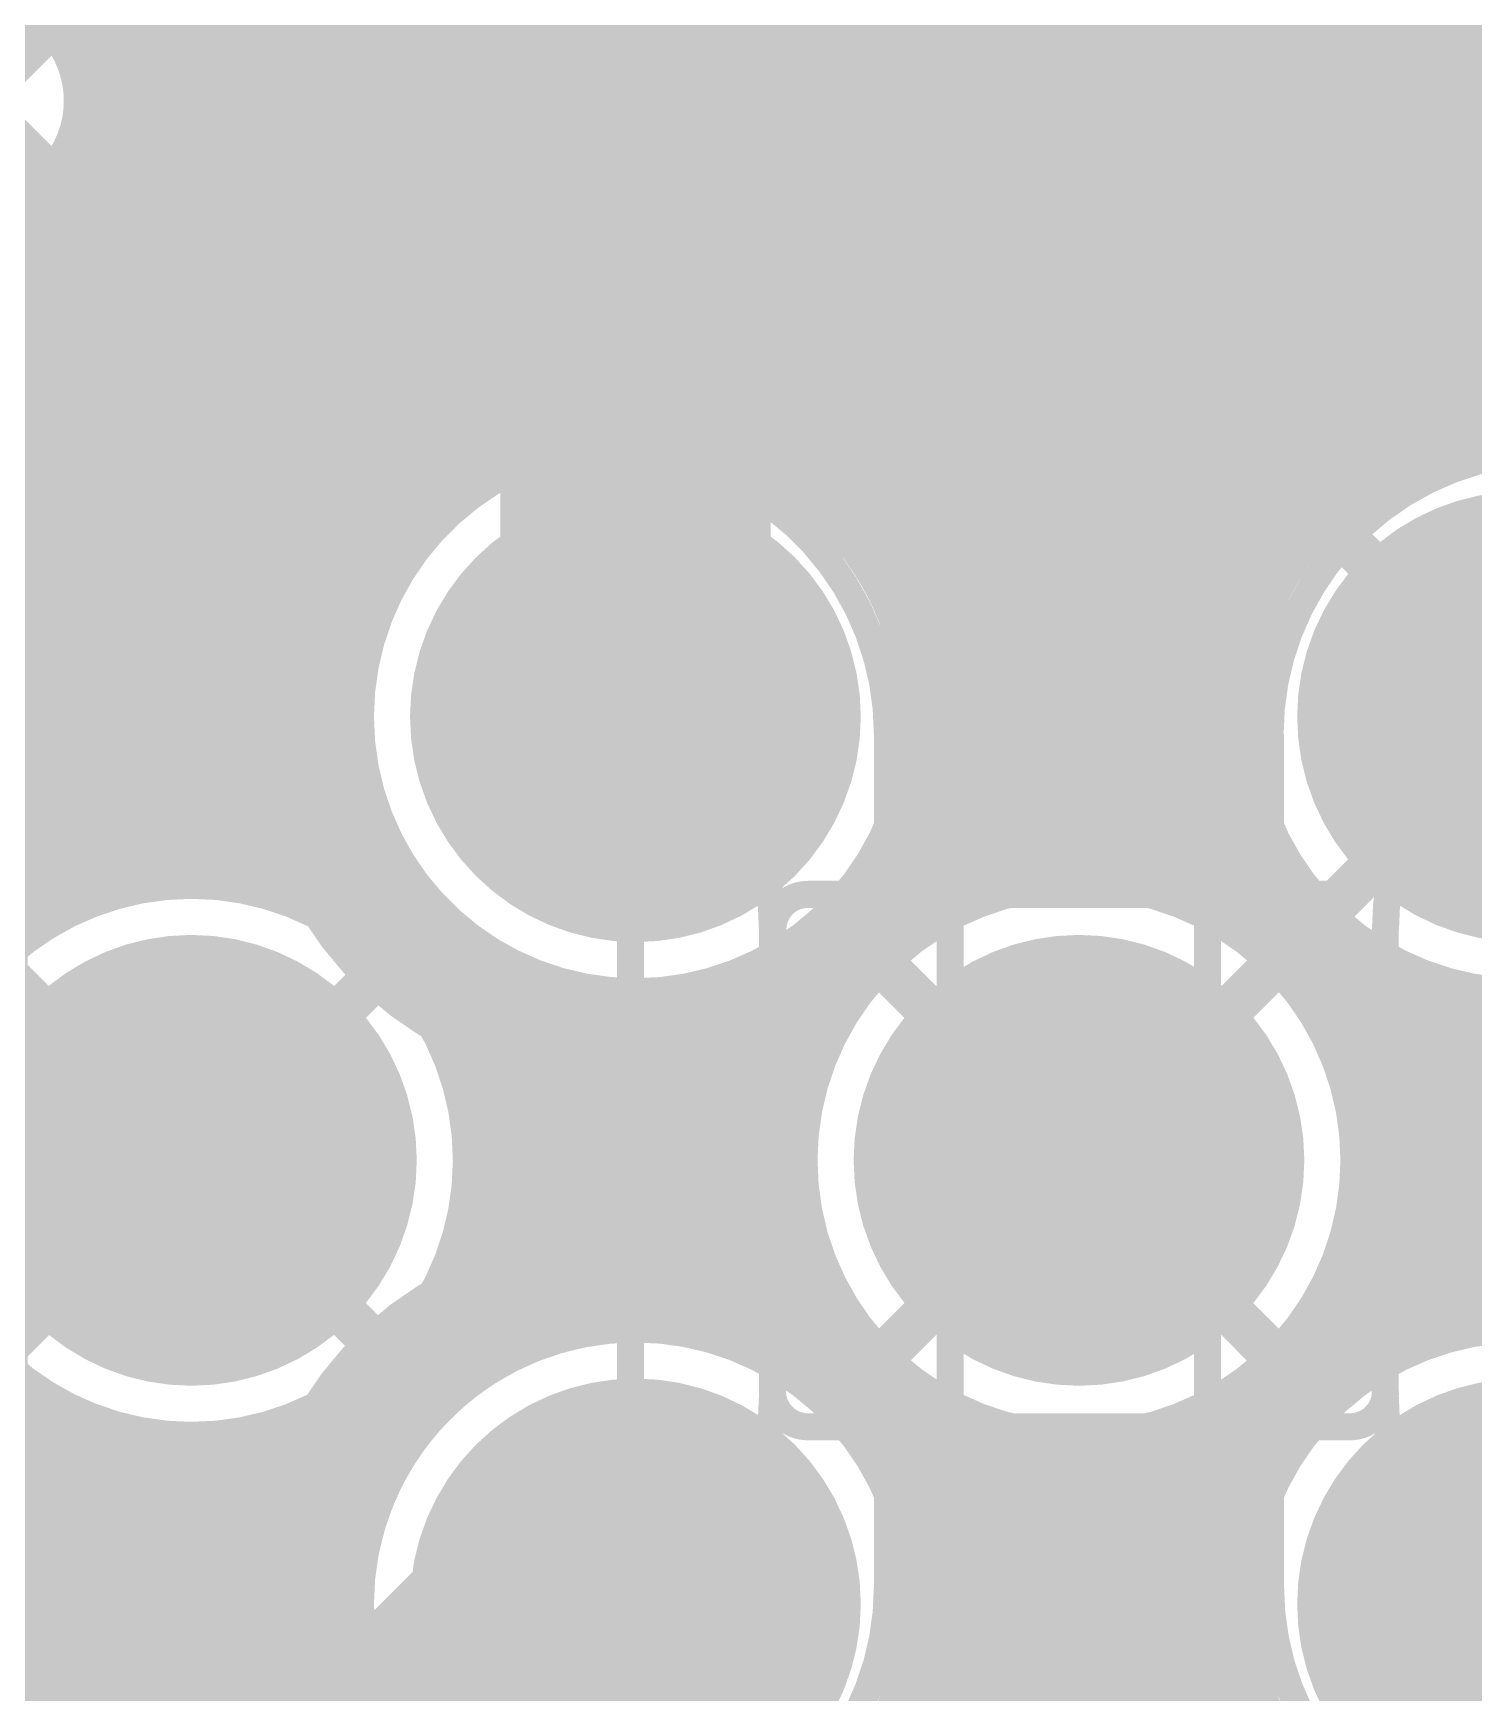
# Model space of a CAD drawing. Extents: x -3 to 92, y -53 to 125.
# Drawn here: x 71.58 to 79.69, y 14.78 to 24.13 of the extents above; entities that cross this region are included whole.
import ezdxf

# ---------------------------------------------------------------- set-up
doc = ezdxf.new("R2010")
doc.units = 0
doc.header["$MEASUREMENT"] = 0
doc.layers.get('0').update_dxf_attribs({"linetype": 'CONTINUOUS'})
for name, color, linetype in [('23-325-0_AST', 7, 'CONTINUOUS'), ('23-325-0_BOT', 7, 'CONTINUOUS'), ('23-325-0_DRD', 2, 'CONTINUOUS'), ('23-325-0_IN1', 4, 'CONTINUOUS'), ('23-325-0_IN2', 3, 'CONTINUOUS'), ('23-325-0_SMB', 5, 'CONTINUOUS'), ('23-325-0_SMT', 10, 'CONTINUOUS'), ('23-325-0_SST', 9, 'CONTINUOUS'), ('23-325-0_TOP', 12, 'CONTINUOUS'), ('THRUHOLE_TAP', 8, 'CONTINUOUS')]:
    doc.layers.add(name, color=color, linetype=linetype)

# ---------------------------------------------------------------- blocks, each defined once
blk = doc.blocks.new('ROUND_21')
at = {"const_width": 1.27}
blk.add_lwpolyline([(-0.635, 0, 1), (0.635, 0, 1)], format="xyb", close=True, dxfattribs=at)
blk = doc.blocks.new('ROUND_90')
at = {"const_width": 0.59944}
blk.add_lwpolyline([(-0.29972, 0, 1), (0.29972, 0, 1)], format="xyb", close=True, dxfattribs=at)

msp = doc.modelspace()

# ---------------------------------------------------------------- linework, layer by layer
at = {"layer": '23-325-0_AST', "const_width": 0.1524}
for points in [[(71.47052, 18.17878), (73.07072, 18.17878), (73.07072, 17.37868), (71.47052, 17.37868), (71.47052, 12.2809), (83.46948, 12.2809), (83.46948, 17.37868), (81.86928, 17.37868), (81.86928, 18.17878), (83.46948, 18.17878), (83.46948, 23.2791), (71.47052, 23.2791), (71.47052, 18.17878)], [(75.34402, 20.41906), (75.64882, 19.60372)], [(79.59598, 20.41906), (79.29118, 19.60372)], [(78.22946, 20.27682), (78.23139, 20.19297)], [(74.89952, 19.32432), (74.59472, 20.13966)], [(76.3905, 20.1803), (76.3905, 19.62658), (78.5495, 19.62658)], [(76.708, 20.1803), (76.708, 19.94408)], [(78.232, 20.1803), (78.232, 19.94408), (78.5495, 19.62658), (78.5495, 20.1803)], [(78.232, 19.94408), (76.708, 19.94408), (76.3905, 19.62658)], [(75.94346, 16.27886), (78.1939, 16.27886), (78.1939, 19.2786), (78.99654, 19.2786)], [(75.94346, 19.2786), (76.74356, 19.2786), (78.1939, 19.2786)], [(76.74356, 19.2786), (76.74356, 19.08048), (76.74356, 16.47952), (76.74356, 16.27886)], [(74.9427, 18.59026), (74.9427, 19.08048)], [(75.7428, 16.47952), (75.7428, 19.08048)], [(79.19466, 19.08048), (79.19466, 16.47952)], [(74.8284, 17.29486), (74.8284, 18.26514), (75.1078, 18.54454)], [(75.1459, 16.93672), (75.1586, 18.59026), (74.9427, 18.59026)], [(72.16902, 18.07972), (72.16902, 18.17878)], [(72.06996, 18.07972), (72.87006, 18.07972), (72.87006, 17.48028), (72.06996, 17.48028), (72.06996, 18.07972)], [(72.16902, 17.37868), (72.16902, 17.48028)], [(74.8284, 17.29486), (74.79288, 17.29387)], [(74.8284, 17.29486), (75.1459, 16.93672), (74.9427, 16.96974), (74.9427, 16.47952)], [(74.99858, 16.96466), (74.94281, 16.9709)], [(74.89952, 16.23568), (74.59472, 15.42034)], [(78.99654, 16.27886), (78.1939, 16.27886)], [(75.34402, 15.14094), (75.64882, 15.95374)], [(78.5495, 15.3797), (78.5495, 15.93342), (76.3905, 15.93342), (76.3905, 15.3797)], [(76.708, 15.61592), (76.3905, 15.93342)], [(78.5495, 15.93342), (78.232, 15.61592)], [(79.29118, 15.95374), (79.59598, 15.14094)], [(78.232, 15.3797), (78.232, 15.61592), (76.708, 15.61592), (76.708, 15.3797)]]:
    msp.add_lwpolyline(points, dxfattribs=at)
for points in [[(74.79284, 22.09546, 0.4142136), (72.87768, 20.1803)], [(76.708, 20.1803, 0.4142136), (74.79284, 22.09546)], [(80.05318, 22.10054, 0.4142136), (78.22946, 20.27682)], [(74.79284, 21.77796, 0.4142136), (73.19518, 20.1803)], [(76.3905, 20.1803, 0.4142136), (74.79284, 21.77796)], [(80.14462, 21.77796, 0.4142136), (78.54696, 20.1803)], [(74.97064, 20.68068, 0.0891878), (74.83084, 20.65554)], [(79.96936, 20.68068, 0.3128427), (79.59598, 20.41906)], [(74.83094, 20.65528, 0.3134471), (74.56932, 20.27936)], [(75.34402, 20.41906, 0.3128383), (74.97064, 20.67814)], [(74.56932, 20.27936, 0.0891874), (74.59445, 20.13956)], [(72.88022, 20.1803, 0.4142136), (74.79284, 18.26768)], [(73.19772, 20.1803, 0.4142136), (74.79284, 18.58518)], [(75.7428, 19.08048, 0.0893841), (75.64853, 19.60361)], [(79.29118, 19.60372, 0.0893842), (79.19689, 19.08048)], [(74.9427, 19.08048, 0.0892908), (74.89885, 19.32407)], [(75.94346, 19.2786, 0.4142136), (75.74534, 19.08048)], [(74.79284, 18.58264, 0.0234969), (74.94275, 18.58969)], [(74.79284, 17.29486, 0.4142136), (72.87768, 15.3797)], [(74.79284, 16.97736, 0.4142136), (73.19518, 15.3797)], [(74.9427, 16.96974, 0.0234972), (74.79284, 16.97679)], [(74.89952, 16.23568, 0.0892911), (74.94341, 16.47952)], [(75.64882, 15.95374, 0.0897841), (75.744, 16.47952)], [(75.7428, 16.47952, 0.4142136), (75.94346, 16.27886)], [(78.99654, 16.27886, 0.4142136), (79.1972, 16.47952)], [(79.19466, 16.47952, 0.0897841), (79.28992, 15.95327)], [(72.88022, 15.3797, 0.4142136), (74.79284, 13.46708)], [(73.19772, 15.3797, 0.4142136), (74.79284, 13.78458)], [(74.59472, 15.42034, 0.0891867), (74.5696, 15.28064)], [(74.79284, 13.78204, 0.4142136), (76.3905, 15.3797)], [(74.79284, 13.46454, 0.4142136), (76.708, 15.3797)], [(78.232, 15.3797, 0.4142136), (80.14462, 13.46708)], [(78.5495, 15.3797, 0.4142136), (80.14462, 13.78458)], [(74.56932, 15.28064, 0.4142136), (74.97064, 14.87932)], [(74.97064, 14.87932, 0.3128427), (75.34402, 15.14094)], [(79.59598, 15.14094, 0.3128383), (79.96936, 14.88186)]]:
    msp.add_lwpolyline(points, format="xyb", dxfattribs=at)
at = {"layer": '23-325-0_BOT'}
for points, const_width in [([(72.5932, 124.46), (72.5932, 19.37512)], 0.254), ([(72.8218, 124.46), (72.8218, 19.33956)], 0.254), ([(73.0504, 124.46), (73.0504, 19.27098)], 0.254), ([(73.279, 124.46), (73.279, 19.15922)], 0.254), ([(73.5076, 124.46), (73.5076, 20.9296)], 0.254), ([(73.7362, 124.46), (73.7362, 21.2979)], 0.254), ([(73.9648, 124.46), (73.9648, 21.52396)], 0.254), ([(74.1934, 124.46), (74.1934, 21.6789)], 0.254), ([(74.422, 124.46), (74.422, 21.78304)], 0.254), ([(74.6506, 124.46), (74.6506, 21.84908)], 0.254), ([(72.3646, 40.16756), (72.3646, 19.37512)], 0.254), ([(74.8792, 40.04564), (74.8792, 21.87702)], 0.254), ([(75.1078, 39.93388), (75.1078, 21.87448)], 0.254), ([(75.3364, 39.9288), (75.3364, 21.83638)], 0.254), ([(75.565, 39.9288), (75.565, 21.76526)], 0.254), ([(75.7936, 39.9288), (75.7936, 21.65096)], 0.254), ([(76.0222, 39.9288), (76.0222, 21.48586)], 0.254), ([(76.2508, 39.9288), (76.2508, 21.23948)], 0.254), ([(76.4794, 39.9288), (76.4794, 20.81022)], 0.254), ([(76.708, 39.9288), (76.708, 19.18716)], 0.254), ([(76.9366, 39.9288), (76.9366, 19.28876)], 0.254), ([(77.1652, 39.9288), (77.1652, 19.34972)], 0.254), ([(77.3938, 39.9288), (77.3938, 19.37766)], 0.254), ([(77.6224, 39.9288), (77.6224, 19.37258)], 0.254), ([(72.136, 39.86276), (72.136, 19.34464)], 0.254), ([(71.6788, 39.74338), (71.6788, 24.2062)], 0.254), ([(71.9074, 39.75608), (71.9074, 19.2786)], 0.254), ([(77.851, 32.385), (77.851, 19.33448)], 0.254), ([(78.0796, 32.2072), (78.0796, 19.25828)], 0.254), ([(78.3082, 32.1818), (78.3082, 19.14144)], 0.254), ([(78.5368, 32.1818), (78.5368, 20.99056)], 0.254), ([(78.7654, 32.1818), (78.7654, 21.33346)], 0.254), ([(78.994, 32.1818), (78.994, 21.54682)], 0.254), ([(79.2226, 32.1818), (79.2226, 21.69414)], 0.254), ([(79.4512, 30.45714), (79.4512, 21.7932)], 0.254), ([(79.6798, 30.19806), (79.6798, 21.85416)], 0.254), ([(86.233, 24.2316), (71.65086, 24.2316)], 0.254), ([(86.233, 24.003), (71.82358, 24.003)], 0.254), ([(86.233, 23.7744), (71.87692, 23.7744)], 0.254), ([(86.233, 23.5458), (71.8439, 23.5458)], 0.254), ([(71.6788, 23.28926), (71.6788, 19.17192)], 0.254), ([(86.233, 23.3172), (71.7042, 23.3172)], 0.254), ([(86.233, 23.0886), (60.3377, 23.0886)], 0.254), ([(86.233, 22.86), (66.71056, 22.86)], 0.254), ([(86.233, 22.6314), (66.95694, 22.6314)], 0.254), ([(86.233, 22.4028), (67.0433, 22.4028)], 0.254), ([(86.233, 22.1742), (67.03822, 22.1742)], 0.254), ([(86.233, 21.9456), (66.9417, 21.9456)], 0.254), ([(74.26452, 21.717), (66.65722, 21.717)], 0.254), ([(79.26578, 21.717), (75.67422, 21.717)], 0.254), ([(73.91908, 21.4884), (60.3377, 21.4884)], 0.254), ([(78.92034, 21.4884), (76.01966, 21.4884)], 0.254), ([(78.83906, 21.4122), (79.96936, 20.27936)], 0.254), ([(73.70318, 21.2598), (64.5922, 21.2598)], 0.254), ([(78.70444, 21.2598), (76.23556, 21.2598)], 0.254), ([(73.55586, 21.0312), (64.7319, 21.0312)], 0.254), ([(78.55712, 21.0312), (76.38288, 21.0312)], 0.254), ([(73.4568, 20.8026), (64.76492, 20.8026)], 0.254), ([(78.45806, 20.8026), (76.48194, 20.8026)], 0.254), ([(73.39584, 20.574), (64.71158, 20.574)], 0.254), ([(78.3971, 20.574), (76.5429, 20.574)], 0.254), ([(73.37044, 20.3454), (64.53886, 20.3454)], 0.254), ([(78.3717, 20.3454), (76.5683, 20.3454)], 0.254), ([(78.83906, 19.14906), (79.96936, 20.27936)], 0.254), ([(73.37806, 20.1168), (57.6199, 20.1168)], 0.254), ([(78.37678, 20.1168), (76.56068, 20.1168)], 0.254), ([(73.4187, 19.8882), (57.4802, 19.8882)], 0.254), ([(78.41742, 19.8882), (76.52004, 19.8882)], 0.254), ([(76.4794, 19.7485), (76.4794, 19.0373)], 0.254), ([(73.4949, 19.6596), (56.02986, 19.6596)], 0.254), ([(73.5076, 19.62912), (73.5076, 18.99666)], 0.254), ([(78.49362, 19.6596), (76.44384, 19.6596)], 0.254), ([(78.5368, 19.56816), (78.5368, 18.97126)], 0.254), ([(73.61428, 19.431), (56.20258, 19.431)], 0.254), ([(78.613, 19.431), (76.32446, 19.431)], 0.254), ([(76.2508, 19.32178), (76.2508, 18.81632)], 0.254), ([(73.7362, 19.26082), (73.7362, 18.7579)], 0.254), ([(78.7654, 19.2278), (78.7654, 18.7198)], 0.254), ([(71.73722, 19.2024), (56.25592, 19.2024)], 0.254), ([(73.787, 19.2024), (73.2028, 19.2024)], 0.254), ([(76.73594, 19.2024), (76.15174, 19.2024)], 0.254), ([(78.78826, 19.2024), (78.20152, 19.2024)], 0.254), ([(76.0222, 19.0754), (76.0222, 18.46072)], 0.254), ([(74.04608, 18.9738), (73.53554, 18.9738)], 0.254), ([(73.9648, 19.03476), (73.9648, 18.34896)], 0.254), ([(76.4032, 18.9738), (75.89266, 18.9738)], 0.254), ([(79.0448, 18.9738), (78.53426, 18.9738)], 0.254), ([(78.994, 19.0119), (78.994, 18.26768)], 0.254), ([(71.33844, 18.9103), (72.46874, 17.78)], 0.254), ([(73.60158, 18.9103), (72.46874, 17.78)], 0.254), ([(74.1934, 18.87982), (74.1934, 16.67764)], 0.254), ([(75.7936, 18.90776), (75.7936, 16.65224)], 0.254), ([(76.33716, 18.9103), (77.47, 17.78)], 0.254), ([(78.6003, 18.9103), (77.47, 17.78)], 0.254), ([(79.2226, 18.86458), (79.2226, 16.69542)], 0.254), ([(74.422, 18.77568), (74.422, 16.78178)], 0.254), ([(75.565, 18.79346), (75.565, 16.764)], 0.254), ([(79.4512, 18.76552), (79.4512, 16.79194)], 0.254), ([(74.51852, 18.7452), (73.74636, 18.7452)], 0.254), ([(74.6506, 18.71218), (74.6506, 16.84782)], 0.254), ([(74.8792, 18.6817), (74.8792, 16.87576)], 0.254), ([(75.1078, 18.68678), (75.1078, 16.87322)], 0.254), ([(75.3364, 18.72234), (75.3364, 16.83766)], 0.254), ([(76.19238, 18.7452), (75.42022, 18.7452)], 0.254), ([(79.51724, 18.7452), (78.74508, 18.7452)], 0.254), ([(79.6798, 18.7071), (79.6798, 16.8529)], 0.254), ([(76.05014, 18.5166), (73.8886, 18.5166)], 0.254), ([(86.233, 18.5166), (78.88986, 18.5166)], 0.254), ([(75.95108, 18.288), (73.98766, 18.288)], 0.254), ([(86.233, 18.288), (78.98638, 18.288)], 0.254), ([(75.8952, 18.0594), (74.04354, 18.0594)], 0.254), ([(86.233, 18.0594), (79.0448, 18.0594)], 0.254), ([(75.8698, 17.8308), (74.06894, 17.8308)], 0.254), ([(86.233, 17.8308), (79.0702, 17.8308)], 0.254), ([(71.33844, 16.64716), (72.46874, 17.78)], 0.254), ([(73.60158, 16.64716), (72.46874, 17.78)], 0.254), ([(76.33716, 16.64716), (77.47, 17.78)], 0.254), ([(78.6003, 16.64716), (77.47, 17.78)], 0.254), ([(75.87996, 17.6022), (74.05878, 17.6022)], 0.254), ([(86.233, 17.6022), (79.06004, 17.6022)], 0.254), ([(75.9206, 17.3736), (74.01814, 17.3736)], 0.254), ([(86.233, 17.3736), (79.01686, 17.3736)], 0.254), ([(78.994, 17.29232), (78.994, 16.5481)], 0.254), ([(73.9648, 17.2085), (73.9648, 16.52524)], 0.254), ([(76.00188, 17.145), (73.93686, 17.145)], 0.254), ([(76.0222, 17.09928), (76.0222, 16.4846)], 0.254), ([(86.233, 17.145), (78.93812, 17.145)], 0.254), ([(76.12126, 16.9164), (73.81748, 16.9164)], 0.254), ([(86.233, 16.9164), (78.8162, 16.9164)], 0.254), ([(73.7362, 16.8021), (73.7362, 16.29918)], 0.254), ([(78.7654, 16.8402), (78.7654, 16.3322)], 0.254), ([(76.2508, 16.74368), (76.2508, 16.23822)], 0.254), ([(74.20864, 16.6878), (73.63968, 16.6878)], 0.254), ([(76.29906, 16.6878), (75.7301, 16.6878)], 0.254), ([(79.2099, 16.6878), (78.6384, 16.6878)], 0.254), ([(73.5076, 16.5608), (73.5076, 15.92834)], 0.254), ([(76.4794, 16.5227), (76.4794, 15.80896)], 0.254), ([(78.5368, 16.5862), (78.5368, 15.99184)], 0.254), ([(71.5645, 16.4592), (68.31838, 16.4592)], 0.254), ([(73.8886, 16.4592), (73.37298, 16.4592)], 0.254), ([(76.56576, 16.4592), (76.05014, 16.4592)], 0.254), ([(78.88732, 16.4592), (78.37424, 16.4592)], 0.254), ([(71.6788, 16.38808), (71.6788, 2.73812)], 0.254), ([(73.279, 16.39824), (73.279, 4.33832)], 0.254), ([(76.708, 16.37284), (76.708, 7.76732)], 0.254), ([(78.3082, 16.41602), (78.3082, 9.36752)], 0.254), ([(71.9074, 16.2814), (71.9074, 2.96672)], 0.254), ([(73.0504, 16.28902), (73.0504, 4.10972)], 0.254), ([(76.9366, 16.27124), (76.9366, 7.99592)], 0.254), ([(78.0796, 16.29918), (78.0796, 9.13892)], 0.254), ([(72.06996, 16.2306), (68.25488, 16.2306)], 0.254), ([(72.136, 16.21536), (72.136, 3.19532)], 0.254), ([(72.3646, 16.18234), (72.3646, 3.42392)], 0.254), ([(72.5932, 16.18488), (72.5932, 3.65252)], 0.254), ([(72.8218, 16.2179), (72.8218, 3.88112)], 0.254), ([(73.68286, 16.2306), (72.87006, 16.2306)], 0.254), ([(77.06868, 16.2306), (76.25588, 16.2306)], 0.254), ([(77.1652, 16.20774), (77.1652, 8.22452)], 0.254), ([(77.3938, 16.18234), (77.3938, 8.45312)], 0.254), ([(77.6224, 16.18742), (77.6224, 8.68172)], 0.254), ([(77.851, 16.22552), (77.851, 8.91032)], 0.254), ([(78.68158, 16.2306), (77.86878, 16.2306)], 0.254), ([(73.54062, 16.002), (68.06184, 16.002)], 0.254), ([(78.54188, 16.002), (76.39812, 16.002)], 0.254), ([(70.39102, -2.54), (70.39102, -0.09398), (79.96936, 9.48436), (79.96936, 15.28064)], 1.524), ([(73.44664, 15.7734), (65.88506, 15.7734)], 0.254), ([(78.4479, 15.7734), (76.4921, 15.7734)], 0.254), ([(73.39076, 15.5448), (66.00952, 15.5448)], 0.254), ([(78.39202, 15.5448), (76.54798, 15.5448)], 0.254), ([(73.37044, 15.3162), (66.03238, 15.3162)], 0.254), ([(78.36916, 15.3162), (76.5683, 15.3162)], 0.254), ([(73.3806, 15.0876), (65.96888, 15.0876)], 0.254), ([(78.38186, 15.0876), (76.55814, 15.0876)], 0.254), ([(73.42632, 14.859), (65.77584, 14.859)], 0.254), ([(78.42504, 14.859), (76.51242, 14.859)], 0.254), ([(76.4794, 14.74978), (76.4794, 7.53872)], 0.254)]:
    msp.add_lwpolyline(points, dxfattribs=dict(at, const_width=const_width))
at = {"layer": '23-325-0_BOT', "const_width": 0.254}
for points in [[(71.87692, 23.749, 0.4142136), (71.247, 24.37892)], [(71.247, 23.11908, 0.4142136), (71.87692, 23.749)], [(74.97064, 21.87956, 0.4142136), (73.37044, 20.27936)], [(76.57084, 20.27936, 0.4142136), (74.97064, 21.87956)], [(79.96936, 21.87956, 0.4142136), (78.36916, 20.27936)], [(73.37044, 20.27936, 0.4142136), (74.97064, 18.67916)], [(74.97064, 18.67916, 0.4142136), (76.57084, 20.27936)], [(78.36916, 20.27936, 0.4142136), (79.96936, 18.67916)], [(72.46874, 19.3802, 0.4142136), (70.86854, 17.78)], [(74.06894, 17.78, 0.4142136), (72.46874, 19.3802)], [(77.47, 19.3802, 0.4142136), (75.8698, 17.78)], [(79.0702, 17.78, 0.4142136), (77.47, 19.3802)], [(70.86854, 17.78, 0.4142136), (72.46874, 16.1798)], [(72.46874, 16.1798, 0.4142136), (74.06894, 17.78)], [(75.8698, 17.78, 0.4142136), (77.47, 16.1798)], [(77.47, 16.1798, 0.4142136), (79.0702, 17.78)], [(74.97064, 16.88084, 0.4142136), (73.37044, 15.28064)], [(76.57084, 15.28064, 0.4142136), (74.97064, 16.88084)], [(79.96936, 16.88084, 0.4142136), (78.36916, 15.28064)], [(73.37044, 15.28064, 0.4142136), (74.97064, 13.68044)], [(74.97064, 13.68044, 0.4142136), (76.57084, 15.28064)], [(78.36916, 15.28064, 0.2079668), (78.87787, 14.11047)]]:
    msp.add_lwpolyline(points, format="xyb", dxfattribs=at)
at = {"layer": '23-325-0_DRD', "const_width": 0.254}
for points in [[(71.882, 24.384), (70.612, 23.114)], [(71.882, 23.114), (70.612, 24.384)], [(74.97064, 20.91436), (74.97064, 19.64436)], [(75.60564, 20.27936), (74.33564, 20.27936)], [(80.60436, 20.27936), (79.33436, 20.27936)], [(72.46874, 18.415), (72.46874, 17.145)], [(77.47, 18.415), (77.47, 17.145)], [(73.10374, 17.78), (71.83374, 17.78)], [(78.105, 17.78), (76.835, 17.78)], [(74.97064, 15.91564), (74.97064, 14.64564)], [(75.60564, 15.28064), (74.33564, 15.28064)], [(80.60436, 15.28064), (79.33436, 15.28064)]]:
    msp.add_lwpolyline(points, dxfattribs=at)
at = {"layer": '23-325-0_IN1', "const_width": 0.254}
for points in [[(72.5678, 78.67142), (72.5678, 19.37766)], [(73.9394, 76.07554), (73.9394, 21.50364)], [(74.168, 76.00696), (74.168, 21.66366)], [(74.3966, 76.00188), (74.3966, 21.77288)], [(74.6252, 53.06568), (74.6252, 21.84146)], [(74.8538, 52.81168), (74.8538, 21.87702)], [(75.5396, 52.82184), (75.5396, 21.77542)], [(75.0824, 52.72532), (75.0824, 21.87702)], [(75.311, 52.72786), (75.311, 21.844)], [(78.0542, 41.67378), (78.0542, 19.26844)], [(76.9112, 41.6179), (76.9112, 19.2786)], [(76.6826, 41.5036), (76.6826, 19.17192)], [(75.7682, 41.45026), (75.7682, 21.6662)], [(77.8256, 41.3893), (77.8256, 19.33956)], [(75.9968, 41.3131), (75.9968, 21.50618)], [(76.454, 41.33342), (76.454, 20.8788)], [(77.1398, 41.37406), (77.1398, 19.34464)], [(77.597, 41.29278), (77.597, 19.37512)], [(76.2254, 41.28008), (76.2254, 21.2725)], [(77.3684, 41.2877), (77.3684, 19.37766)], [(72.3392, 40.14978), (72.3392, 19.37512)], [(72.1106, 39.8653), (72.1106, 19.33956)], [(71.6534, 39.7637), (71.6534, 24.22906)], [(71.882, 39.76878), (71.882, 19.26844)], [(72.7964, 35.7886), (72.7964, 19.34718)], [(73.7108, 35.73526), (73.7108, 21.26742)], [(73.025, 35.61842), (73.025, 19.28114)], [(73.4822, 35.5981), (73.4822, 20.86864)], [(73.2536, 35.56508), (73.2536, 19.17446)], [(79.4258, 32.78378), (79.4258, 21.78558)], [(78.2828, 32.58566), (78.2828, 19.15922)], [(79.1972, 32.58566), (79.1972, 21.68144)], [(78.5114, 32.43326), (78.5114, 20.93722)], [(78.9686, 32.43326), (78.9686, 21.5265)], [(79.6544, 32.4993), (79.6544, 21.84908)], [(78.74, 32.39008), (78.74, 21.30298)], [(86.36, 24.2316), (71.65086, 24.2316)], [(86.36, 24.003), (71.82358, 24.003)], [(86.36, 23.7744), (71.87692, 23.7744)], [(86.36, 23.5458), (71.8439, 23.5458)], [(71.6534, 23.2664), (71.6534, 19.15668)], [(86.36, 23.3172), (71.7042, 23.3172)], [(86.36, 23.0886), (51.93792, 23.0886)], [(86.36, 22.86), (51.88458, 22.86)], [(86.36, 22.6314), (51.71186, 22.6314)], [(86.36, 22.4028), (39.01694, 22.4028)], [(86.36, 22.1742), (44.94022, 22.1742)], [(86.36, 21.9456), (59.84748, 21.9456)], [(74.26452, 21.717), (60.19038, 21.717)], [(79.26578, 21.717), (75.67422, 21.717)], [(73.91908, 21.4884), (60.2996, 21.4884)], [(78.92034, 21.4884), (76.01966, 21.4884)], [(73.70318, 21.2598), (64.5922, 21.2598)], [(78.70444, 21.2598), (76.23556, 21.2598)], [(73.55586, 21.0312), (64.7319, 21.0312)], [(78.55712, 21.0312), (76.38288, 21.0312)], [(73.4568, 20.8026), (64.76492, 20.8026)], [(78.45806, 20.8026), (76.48194, 20.8026)], [(73.39584, 20.574), (64.71158, 20.574)], [(78.3971, 20.574), (76.5429, 20.574)], [(73.37044, 20.3454), (64.53886, 20.3454)], [(78.3717, 20.3454), (76.5683, 20.3454)], [(73.37806, 20.1168), (45.3009, 20.1168)], [(78.37678, 20.1168), (76.56068, 20.1168)], [(73.4187, 19.8882), (45.1612, 19.8882)], [(78.41742, 19.8882), (76.52004, 19.8882)], [(73.4949, 19.6596), (56.02986, 19.6596)], [(73.4822, 19.69008), (73.4822, 19.01952)], [(78.49362, 19.6596), (76.44384, 19.6596)], [(76.454, 19.68246), (76.454, 19.01698)], [(78.5114, 19.6215), (78.5114, 18.99412)], [(73.61428, 19.431), (56.20258, 19.431)], [(78.613, 19.431), (76.32446, 19.431)], [(73.7108, 19.2913), (73.7108, 18.78838)], [(76.2254, 19.28876), (76.2254, 18.78584)], [(78.74, 19.25574), (78.74, 18.75282)], [(71.73722, 19.2024), (56.25592, 19.2024)], [(73.787, 19.2024), (73.2028, 19.2024)], [(76.73594, 19.2024), (76.15174, 19.2024)], [(78.78826, 19.2024), (78.20152, 19.2024)], [(73.9394, 19.05508), (73.9394, 18.41246)], [(75.9968, 19.05254), (75.9968, 18.40484)], [(74.04608, 18.9738), (73.53554, 18.9738)], [(76.4032, 18.9738), (75.89266, 18.9738)], [(79.0448, 18.9738), (78.53426, 18.9738)], [(78.9686, 19.03222), (78.9686, 18.34134)], [(74.168, 18.89506), (74.168, 16.66494)], [(75.7682, 18.89252), (75.7682, 16.66494)], [(79.1972, 18.87982), (79.1972, 16.68018)], [(74.3966, 18.78584), (74.3966, 16.77416)], [(75.5396, 18.7833), (75.5396, 16.77416)], [(79.4258, 18.77568), (79.4258, 16.78432)], [(74.51852, 18.7452), (73.74636, 18.7452)], [(74.6252, 18.71726), (74.6252, 16.84274)], [(74.8538, 18.68424), (74.8538, 16.87576)], [(75.0824, 18.68424), (75.0824, 16.87576)], [(75.311, 18.71726), (75.311, 16.84274)], [(76.19238, 18.7452), (75.42022, 18.7452)], [(79.51724, 18.7452), (78.74508, 18.7452)], [(79.6544, 18.71218), (79.6544, 16.84782)], [(76.05014, 18.5166), (73.8886, 18.5166)], [(86.36, 18.5166), (78.88986, 18.5166)], [(75.95108, 18.288), (73.98766, 18.288)], [(86.36, 18.288), (78.98638, 18.288)], [(75.8952, 18.0594), (74.04354, 18.0594)], [(86.36, 18.0594), (79.0448, 18.0594)], [(75.8698, 17.8308), (74.06894, 17.8308)], [(86.36, 17.8308), (79.0702, 17.8308)], [(75.87996, 17.6022), (74.05878, 17.6022)], [(86.36, 17.6022), (79.06004, 17.6022)], [(75.9206, 17.3736), (74.01814, 17.3736)], [(86.36, 17.3736), (79.01686, 17.3736)], [(78.9686, 17.21866), (78.9686, 16.52778)], [(76.00188, 17.145), (73.93686, 17.145)], [(73.9394, 17.14754), (73.9394, 16.50492)], [(75.9968, 17.15516), (75.9968, 16.50746)], [(86.36, 17.145), (78.93812, 17.145)], [(76.12126, 16.9164), (73.81748, 16.9164)], [(86.36, 16.9164), (78.8162, 16.9164)], [(78.74, 16.80718), (78.74, 16.30172)], [(73.7108, 16.76908), (73.7108, 16.26616)], [(76.2254, 16.77416), (76.2254, 16.27124)], [(74.20864, 16.6878), (73.63968, 16.6878)], [(76.29906, 16.6878), (75.7301, 16.6878)], [(79.2099, 16.6878), (78.6384, 16.6878)], [(73.4822, 16.54048), (73.4822, 15.86992)], [(76.454, 16.54302), (76.454, 15.87754)], [(78.5114, 16.56588), (78.5114, 15.93596)], [(71.5645, 16.4592), (68.31838, 16.4592)], [(73.8886, 16.4592), (73.37298, 16.4592)], [(76.56576, 16.4592), (76.05014, 16.4592)], [(78.88732, 16.4592), (78.37424, 16.4592)], [(71.6534, 16.40332), (71.6534, -1.75006)], [(73.2536, 16.38554), (73.2536, -1.8923)], [(76.6826, 16.38554), (76.6826, -1.30048)], [(78.2828, 16.40078), (78.2828, -1.30048)], [(71.882, 16.29156), (71.882, -1.5875)], [(73.025, 16.27886), (73.025, -1.66624)], [(76.9112, 16.27886), (76.9112, -1.30048)], [(78.0542, 16.28902), (78.0542, -1.30048)], [(72.06996, 16.2306), (68.25488, 16.2306)], [(72.1106, 16.22044), (72.1106, -1.49606)], [(72.3392, 16.18488), (72.3392, -1.4605)], [(72.5678, 16.18234), (72.5678, -1.47574)], [(72.7964, 16.21282), (72.7964, -1.53924)], [(73.68286, 16.2306), (72.87006, 16.2306)], [(77.06868, 16.2306), (76.25588, 16.2306)], [(77.1398, 16.21282), (77.1398, -1.30048)], [(77.3684, 16.18234), (77.3684, -1.30048)], [(77.597, 16.18488), (77.597, -1.30048)], [(77.8256, 16.22044), (77.8256, -1.30048)], [(78.68158, 16.2306), (77.86878, 16.2306)], [(73.54062, 16.002), (68.06184, 16.002)], [(78.54188, 16.002), (76.39812, 16.002)], [(73.44664, 15.7734), (39.9923, 15.7734)], [(78.4479, 15.7734), (76.4921, 15.7734)], [(73.39076, 15.5448), (39.90594, 15.5448)], [(78.39202, 15.5448), (76.54798, 15.5448)], [(73.37044, 15.3162), (39.65956, 15.3162)], [(78.36916, 15.3162), (76.5683, 15.3162)], [(73.3806, 15.0876), (55.70982, 15.0876)], [(78.38186, 15.0876), (76.55814, 15.0876)], [(73.42632, 14.859), (55.87238, 14.859)], [(78.42504, 14.859), (76.51242, 14.859)], [(73.4822, 14.68882), (73.4822, -4.572)], [(76.454, 14.6812), (76.454, -1.30048)]]:
    msp.add_lwpolyline(points, dxfattribs=at)
for points in [[(71.87692, 23.749, 0.4142136), (71.247, 24.37892)], [(71.247, 23.11908, 0.4142136), (71.87692, 23.749)], [(74.97064, 21.87956, 0.4142136), (73.37044, 20.27936)], [(76.57084, 20.27936, 0.4142136), (74.97064, 21.87956)], [(79.96936, 21.87956, 0.4142136), (78.36916, 20.27936)], [(73.37044, 20.27936, 0.4142136), (74.97064, 18.67916)], [(74.97064, 18.67916, 0.4142136), (76.57084, 20.27936)], [(78.36916, 20.27936, 0.4142136), (79.96936, 18.67916)], [(72.46874, 19.3802, 0.4142136), (70.86854, 17.78)], [(74.06894, 17.78, 0.4142136), (72.46874, 19.3802)], [(77.47, 19.3802, 0.4142136), (75.8698, 17.78)], [(79.0702, 17.78, 0.4142136), (77.47, 19.3802)], [(70.86854, 17.78, 0.4142136), (72.46874, 16.1798)], [(72.46874, 16.1798, 0.4142136), (74.06894, 17.78)], [(75.8698, 17.78, 0.4142136), (77.47, 16.1798)], [(77.47, 16.1798, 0.4142136), (79.0702, 17.78)], [(74.97064, 16.88084, 0.4142136), (73.37044, 15.28064)], [(76.57084, 15.28064, 0.4142136), (74.97064, 16.88084)], [(79.96936, 16.88084, 0.4142136), (78.36916, 15.28064)], [(73.37044, 15.28064, 0.4142136), (74.97064, 13.68044)], [(74.97064, 13.68044, 0.4142136), (76.57084, 15.28064)], [(78.36916, 15.28064, 0.4142136), (79.96936, 13.68044)]]:
    msp.add_lwpolyline(points, format="xyb", dxfattribs=at)
at = {"layer": '23-325-0_SST', "const_width": 0.1524}
for points in [[(71.47052, 18.17878), (73.07072, 18.17878), (73.07072, 17.37868), (71.47052, 17.37868), (71.47052, 12.2809), (83.46948, 12.2809), (83.46948, 17.37868), (81.86928, 17.37868), (81.86928, 18.17878), (83.46948, 18.17878), (83.46948, 23.2791), (71.47052, 23.2791), (71.47052, 18.17878)], [(75.34402, 20.41906), (75.64882, 19.60372)], [(79.59598, 20.41906), (79.29118, 19.60372)], [(78.22946, 20.27682), (78.23139, 20.19297)], [(74.89952, 19.32432), (74.59472, 20.13966)], [(76.3905, 20.1803), (76.3905, 19.62658), (78.5495, 19.62658)], [(76.708, 20.1803), (76.708, 19.94408)], [(78.232, 20.1803), (78.232, 19.94408), (78.5495, 19.62658), (78.5495, 20.1803)], [(78.232, 19.94408), (76.708, 19.94408), (76.3905, 19.62658)], [(75.94346, 16.27886), (78.1939, 16.27886), (78.1939, 19.2786), (78.99654, 19.2786)], [(75.94346, 19.2786), (76.74356, 19.2786), (78.1939, 19.2786)], [(76.74356, 19.2786), (76.74356, 19.08048), (76.74356, 16.47952), (76.74356, 16.27886)], [(74.9427, 18.59026), (74.9427, 19.08048)], [(75.7428, 16.47952), (75.7428, 19.08048)], [(79.19466, 19.08048), (79.19466, 16.47952)], [(74.8284, 17.29486), (74.8284, 18.26514), (75.1078, 18.54454)], [(75.1459, 16.93672), (75.1586, 18.59026), (74.9427, 18.59026)], [(72.16902, 18.07972), (72.16902, 18.17878)], [(72.06996, 18.07972), (72.87006, 18.07972), (72.87006, 17.48028), (72.06996, 17.48028), (72.06996, 18.07972)], [(72.16902, 17.37868), (72.16902, 17.48028)], [(74.8284, 17.29486), (74.79288, 17.29387)], [(74.8284, 17.29486), (75.1459, 16.93672), (74.9427, 16.96974), (74.9427, 16.47952)], [(74.99858, 16.96466), (74.94281, 16.9709)], [(74.89952, 16.23568), (74.59472, 15.42034)], [(78.99654, 16.27886), (78.1939, 16.27886)], [(75.34402, 15.14094), (75.64882, 15.95374)], [(76.708, 15.61592), (76.3905, 15.93342)], [(78.5495, 15.3797), (78.5495, 15.93342), (76.3905, 15.93342), (76.3905, 15.3797)], [(78.5495, 15.93342), (78.232, 15.61592)], [(79.29118, 15.95374), (79.59598, 15.14094)], [(78.232, 15.3797), (78.232, 15.61592), (76.708, 15.61592), (76.708, 15.3797)]]:
    msp.add_lwpolyline(points, dxfattribs=at)
for points in [[(74.79284, 22.09546, 0.4142136), (72.87768, 20.1803)], [(76.708, 20.1803, 0.4142136), (74.79284, 22.09546)], [(80.05318, 22.10054, 0.4142136), (78.22946, 20.27682)], [(74.79284, 21.77796, 0.4142136), (73.19518, 20.1803)], [(76.3905, 20.1803, 0.4142136), (74.79284, 21.77796)], [(80.14462, 21.77796, 0.4142136), (78.54696, 20.1803)], [(74.97064, 20.68068, 0.0891878), (74.83084, 20.65554)], [(79.96936, 20.68068, 0.3128427), (79.59598, 20.41906)], [(74.83094, 20.65528, 0.3134471), (74.56932, 20.27936)], [(75.34402, 20.41906, 0.3128383), (74.97064, 20.67814)], [(74.56932, 20.27936, 0.0891874), (74.59445, 20.13956)], [(72.88022, 20.1803, 0.4142136), (74.79284, 18.26768)], [(73.19772, 20.1803, 0.4142136), (74.79284, 18.58518)], [(75.7428, 19.08048, 0.0893841), (75.64853, 19.60361)], [(79.29118, 19.60372, 0.0893842), (79.19689, 19.08048)], [(74.9427, 19.08048, 0.0892908), (74.89885, 19.32407)], [(75.94346, 19.2786, 0.4142136), (75.74534, 19.08048)], [(74.79284, 18.58264, 0.0234969), (74.94275, 18.58969)], [(74.79284, 17.29486, 0.4142136), (72.87768, 15.3797)], [(74.79284, 16.97736, 0.4142136), (73.19518, 15.3797)], [(74.9427, 16.96974, 0.0234972), (74.79284, 16.97679)], [(74.89952, 16.23568, 0.0892911), (74.94341, 16.47952)], [(75.64882, 15.95374, 0.0897841), (75.744, 16.47952)], [(75.7428, 16.47952, 0.4142136), (75.94346, 16.27886)], [(78.99654, 16.27886, 0.4142136), (79.1972, 16.47952)], [(79.19466, 16.47952, 0.0897841), (79.28992, 15.95327)], [(72.88022, 15.3797, 0.4142136), (74.79284, 13.46708)], [(73.19772, 15.3797, 0.4142136), (74.79284, 13.78458)], [(74.59472, 15.42034, 0.0891867), (74.5696, 15.28064)], [(74.79284, 13.78204, 0.4142136), (76.3905, 15.3797)], [(74.79284, 13.46454, 0.4142136), (76.708, 15.3797)], [(78.232, 15.3797, 0.4142136), (80.14462, 13.46708)], [(78.5495, 15.3797, 0.4142136), (80.14462, 13.78458)], [(74.56932, 15.28064, 0.4142136), (74.97064, 14.87932)], [(74.97064, 14.87932, 0.3128427), (75.34402, 15.14094)], [(79.59598, 15.14094, 0.3128383), (79.96936, 14.88186)]]:
    msp.add_lwpolyline(points, format="xyb", dxfattribs=at)
at = {"layer": '23-325-0_TOP'}
for points, const_width in [([(74.38898, 26.035), (74.38898, 24.511), (74.93, 24.511)], 1.27), ([(74.97064, 24.47036), (74.93, 24.511), (74.38898, 24.511), (74.38898, 26.035)], 1.27), ([(74.38898, 24.511), (74.38898, 26.035)], 1.27), ([(74.93, 24.511), (79.756, 24.511), (81.17078, 25.92578), (81.28, 25.92578)], 1.524), ([(74.97064, 20.27936), (74.97064, 24.47036)], 1.524), ([(72.7837, 24.003), (71.82358, 24.003)], 0.254), ([(72.898, 23.9903), (71.82866, 23.9903)], 0.254), ([(71.882, 23.9903), (71.882, 19.26844)], 0.254), ([(72.1106, 23.9903), (72.1106, 19.33956)], 0.254), ([(72.3392, 23.9903), (72.3392, 19.37512)], 0.254), ([(72.5678, 23.9903), (72.5678, 19.37766)], 0.254), ([(72.7964, 23.9903), (72.7964, 19.34718)], 0.254), ([(73.57618, 23.9903), (72.898, 23.9903)], 0.254), ([(73.025, 23.9903), (73.025, 19.28114)], 0.254), ([(73.2536, 23.9903), (73.2536, 19.17446)], 0.254), ([(73.4822, 23.9903), (73.4822, 20.86864)], 0.254), ([(73.7108, 23.8252), (73.7108, 21.26742)], 0.254), ([(73.76668, 23.7744), (71.87692, 23.7744)], 0.254), ([(73.87844, 23.69312), (73.87844, 21.4503)], 0.254), ([(73.87844, 23.5458), (71.8439, 23.5458)], 0.254), ([(79.756, 23.4188), (76.06284, 23.4188)], 0.254), ([(76.06284, 23.4188), (76.06284, 21.4503)], 0.254), ([(76.2254, 23.4188), (76.2254, 21.2725)], 0.254), ([(76.454, 23.4188), (76.454, 20.8788)], 0.254), ([(76.6826, 23.4188), (76.6826, 19.17192)], 0.254), ([(76.9112, 23.4188), (76.9112, 19.2786)], 0.254), ([(77.1398, 23.4188), (77.1398, 19.34464)], 0.254), ([(77.3684, 23.4188), (77.3684, 19.37766)], 0.254), ([(77.597, 23.4188), (77.597, 19.37512)], 0.254), ([(77.8256, 23.4188), (77.8256, 19.33956)], 0.254), ([(78.0542, 23.4188), (78.0542, 19.26844)], 0.254), ([(78.2828, 23.4188), (78.2828, 19.15922)], 0.254), ([(78.5114, 23.4188), (78.5114, 20.93722)], 0.254), ([(78.74, 23.4188), (78.74, 21.30298)], 0.254), ([(78.9686, 23.4188), (78.9686, 21.5265)], 0.254), ([(79.1972, 23.4188), (79.1972, 21.68144)], 0.254), ([(79.4258, 23.4188), (79.4258, 21.78558)], 0.254), ([(79.6544, 23.4188), (79.6544, 21.84908)], 0.254), ([(73.87844, 23.3172), (71.7042, 23.3172)], 0.254), ([(71.7042, 23.31466), (71.7042, 21.336)], 0.254), ([(85.979, 23.3172), (76.06284, 23.3172)], 0.254), ([(73.87844, 23.0886), (71.7042, 23.0886)], 0.254), ([(85.979, 23.0886), (76.06284, 23.0886)], 0.254), ([(73.87844, 22.86), (71.7042, 22.86)], 0.254), ([(85.979, 22.86), (76.06284, 22.86)], 0.254), ([(73.87844, 22.6314), (71.7042, 22.6314)], 0.254), ([(85.979, 22.6314), (76.06284, 22.6314)], 0.254), ([(73.87844, 22.4028), (71.7042, 22.4028)], 0.254), ([(85.979, 22.4028), (76.06284, 22.4028)], 0.254), ([(73.87844, 22.1742), (71.7042, 22.1742)], 0.254), ([(85.979, 22.1742), (76.06284, 22.1742)], 0.254), ([(73.87844, 21.9456), (71.7042, 21.9456)], 0.254), ([(85.979, 21.9456), (76.06284, 21.9456)], 0.254), ([(73.87844, 21.717), (71.7042, 21.717)], 0.254), ([(79.26578, 21.717), (76.06284, 21.717)], 0.254), ([(73.87844, 21.4884), (71.7042, 21.4884)], 0.254), ([(78.92034, 21.4884), (76.06284, 21.4884)], 0.254), ([(78.83906, 21.4122), (79.96936, 20.27936)], 0.254), ([(73.70318, 21.2598), (71.69658, 21.2598)], 0.254), ([(78.70444, 21.2598), (76.23556, 21.2598)], 0.254), ([(71.6534, 21.12518), (71.6534, 19.15668)], 0.254), ([(71.56958, 21.01342), (70.0278, 19.4691)], 0.254), ([(73.55586, 21.0312), (71.58736, 21.0312)], 0.254), ([(78.55712, 21.0312), (76.38288, 21.0312)], 0.254), ([(73.4568, 20.8026), (71.35876, 20.8026)], 0.254), ([(78.45806, 20.8026), (76.48194, 20.8026)], 0.254), ([(73.39584, 20.574), (71.13016, 20.574)], 0.254), ([(78.3971, 20.574), (76.5429, 20.574)], 0.254), ([(73.37044, 20.3454), (70.90156, 20.3454)], 0.254), ([(78.3717, 20.3454), (76.5683, 20.3454)], 0.254), ([(78.83906, 19.14906), (79.96936, 20.27936)], 0.254), ([(73.37806, 20.1168), (70.67296, 20.1168)], 0.254), ([(78.37678, 20.1168), (76.56068, 20.1168)], 0.254), ([(73.4187, 19.8882), (70.44436, 19.8882)], 0.254), ([(78.41742, 19.8882), (76.52004, 19.8882)], 0.254), ([(73.4949, 19.6596), (70.21576, 19.6596)], 0.254), ([(73.4822, 19.69008), (73.4822, 19.01952)], 0.254), ([(78.49362, 19.6596), (76.44384, 19.6596)], 0.254), ([(76.454, 19.68246), (76.454, 19.01698)], 0.254), ([(78.5114, 19.6215), (78.5114, 18.99412)], 0.254), ([(73.61428, 19.431), (70.0278, 19.431)], 0.254), ([(78.613, 19.431), (76.32446, 19.431)], 0.254), ([(73.7108, 19.2913), (73.7108, 18.78838)], 0.254), ([(76.2254, 19.28876), (76.2254, 18.78584)], 0.254), ([(78.74, 19.25574), (78.74, 18.75282)], 0.254), ([(71.73722, 19.2024), (70.0278, 19.2024)], 0.254), ([(73.787, 19.2024), (73.2028, 19.2024)], 0.254), ([(76.73594, 19.2024), (76.15174, 19.2024)], 0.254), ([(78.78826, 19.2024), (78.20152, 19.2024)], 0.254), ([(73.9394, 19.05508), (73.9394, 18.41246)], 0.254), ([(75.9968, 19.05254), (75.9968, 18.40484)], 0.254), ([(74.04608, 18.9738), (73.53554, 18.9738)], 0.254), ([(76.4032, 18.9738), (75.89266, 18.9738)], 0.254), ([(79.0448, 18.9738), (78.53426, 18.9738)], 0.254), ([(78.9686, 19.03222), (78.9686, 18.34134)], 0.254), ([(71.33844, 18.9103), (72.46874, 17.78)], 0.254), ([(73.60158, 18.9103), (72.46874, 17.78)], 0.254), ([(74.168, 18.89506), (74.168, 16.66494)], 0.254), ([(75.7682, 18.89252), (75.7682, 16.66494)], 0.254), ([(76.33716, 18.9103), (77.47, 17.78)], 0.254), ([(78.6003, 18.9103), (77.47, 17.78)], 0.254), ([(79.1972, 18.87982), (79.1972, 16.68018)], 0.254), ([(74.3966, 18.78584), (74.3966, 16.77416)], 0.254), ([(75.5396, 18.7833), (75.5396, 16.77416)], 0.254), ([(79.4258, 18.77568), (79.4258, 16.78432)], 0.254), ([(74.51852, 18.7452), (73.74636, 18.7452)], 0.254), ([(74.6252, 18.71726), (74.6252, 16.84274)], 0.254), ([(74.8538, 18.68424), (74.8538, 16.87576)], 0.254), ([(75.0824, 18.68424), (75.0824, 16.87576)], 0.254), ([(75.311, 18.71726), (75.311, 16.84274)], 0.254), ([(76.19238, 18.7452), (75.42022, 18.7452)], 0.254), ([(79.51724, 18.7452), (78.74508, 18.7452)], 0.254), ([(79.6544, 18.71218), (79.6544, 16.84782)], 0.254), ([(76.05014, 18.5166), (73.8886, 18.5166)], 0.254), ([(85.979, 18.5166), (78.88986, 18.5166)], 0.254), ([(75.95108, 18.288), (73.98766, 18.288)], 0.254), ([(85.979, 18.288), (78.98638, 18.288)], 0.254), ([(75.8952, 18.0594), (74.04354, 18.0594)], 0.254), ([(85.979, 18.0594), (79.0448, 18.0594)], 0.254), ([(75.8698, 17.8308), (74.06894, 17.8308)], 0.254), ([(85.979, 17.8308), (79.0702, 17.8308)], 0.254), ([(71.33844, 16.64716), (72.46874, 17.78)], 0.254), ([(73.60158, 16.64716), (72.46874, 17.78)], 0.254), ([(76.33716, 16.64716), (77.47, 17.78)], 0.254), ([(78.6003, 16.64716), (77.47, 17.78)], 0.254), ([(75.87996, 17.6022), (74.05878, 17.6022)], 0.254), ([(85.979, 17.6022), (79.06004, 17.6022)], 0.254), ([(75.9206, 17.3736), (74.01814, 17.3736)], 0.254), ([(83.52028, 17.3736), (79.01686, 17.3736)], 0.254), ([(78.9686, 17.21866), (78.9686, 16.52778)], 0.254), ([(76.00188, 17.145), (73.93686, 17.145)], 0.254), ([(73.9394, 17.14754), (73.9394, 16.50492)], 0.254), ([(75.9968, 17.15516), (75.9968, 16.50746)], 0.254), ([(83.52028, 17.145), (78.93812, 17.145)], 0.254), ([(76.12126, 16.9164), (73.81748, 16.9164)], 0.254), ([(83.52028, 16.9164), (78.8162, 16.9164)], 0.254), ([(78.74, 16.80718), (78.74, 16.30172)], 0.254), ([(73.7108, 16.76908), (73.7108, 16.26616)], 0.254), ([(76.2254, 16.77416), (76.2254, 16.27124)], 0.254), ([(74.20864, 16.6878), (73.63968, 16.6878)], 0.254), ([(76.29906, 16.6878), (75.7301, 16.6878)], 0.254), ([(79.2099, 16.6878), (78.6384, 16.6878)], 0.254), ([(73.4822, 16.54048), (73.4822, 15.86992)], 0.254), ([(76.454, 16.54302), (76.454, 15.87754)], 0.254), ([(78.5114, 16.56588), (78.5114, 15.93596)], 0.254), ([(71.5645, 16.4592), (70.0278, 16.4592)], 0.254), ([(73.8886, 16.4592), (73.37298, 16.4592)], 0.254), ([(76.56576, 16.4592), (76.05014, 16.4592)], 0.254), ([(78.88732, 16.4592), (78.37424, 16.4592)], 0.254), ([(71.6534, 16.40332), (71.6534, 11.9888)], 0.254), ([(73.2536, 16.38554), (73.2536, 15.46606)], 0.254), ([(76.6826, 16.38554), (76.6826, -2.11328)], 0.254), ([(78.2828, 16.40078), (78.2828, -2.11328)], 0.254), ([(71.882, 16.29156), (71.882, 14.0462)], 0.254), ([(73.025, 16.27886), (73.025, 15.23746)], 0.254), ([(76.9112, 16.27886), (76.9112, -2.11328)], 0.254), ([(78.0542, 16.28902), (78.0542, -2.11328)], 0.254), ([(72.06996, 16.2306), (70.0278, 16.2306)], 0.254), ([(72.1106, 16.22044), (72.1106, 14.32306)], 0.254), ([(74.97064, 15.28064), (73.025, 13.335), (73.025, 9.5377)], 2.032), ([(72.3392, 16.18488), (72.3392, 14.55166)], 0.254), ([(72.5678, 16.18234), (72.5678, 14.78026)], 0.254), ([(72.7964, 16.21282), (72.7964, 15.00886)], 0.254), ([(73.68286, 16.2306), (72.87006, 16.2306)], 0.254), ([(77.06868, 16.2306), (76.25588, 16.2306)], 0.254), ([(77.1398, 16.21282), (77.1398, -2.11328)], 0.254), ([(77.3684, 16.18234), (77.3684, -2.11328)], 0.254), ([(77.597, 16.18488), (77.597, -2.11328)], 0.254), ([(77.8256, 16.22044), (77.8256, -2.11328)], 0.254), ([(78.68158, 16.2306), (77.86878, 16.2306)], 0.254), ([(73.54062, 16.002), (70.0278, 16.002)], 0.254), ([(78.54188, 16.002), (76.39812, 16.002)], 0.254), ([(73.44664, 15.7734), (70.0278, 15.7734)], 0.254), ([(78.4479, 15.7734), (76.4921, 15.7734)], 0.254), ([(73.406, 15.61846), (72.08266, 14.29512)], 0.254), ([(73.3298, 15.5448), (69.6722, 15.5448)], 0.254), ([(78.39202, 15.5448), (76.54798, 15.5448)], 0.254), ([(73.1012, 15.3162), (70.0278, 15.3162)], 0.254), ([(78.36916, 15.3162), (76.5683, 15.3162)], 0.254), ([(72.8726, 15.0876), (70.0278, 15.0876)], 0.254), ([(78.38186, 15.0876), (76.55814, 15.0876)], 0.254), ([(72.644, 14.859), (70.0278, 14.859)], 0.254), ([(78.42504, 14.859), (76.51242, 14.859)], 0.254), ([(76.454, 14.6812), (76.454, -2.11328)], 0.254)]:
    msp.add_lwpolyline(points, dxfattribs=dict(at, const_width=const_width))
at = {"layer": '23-325-0_TOP', "const_width": 0.254}
for points in [[(71.87692, 23.749, 0.0986276), (71.82884, 23.99037)], [(73.57618, 23.9903, 0.1112047), (73.87784, 23.69216)], [(73.57618, 23.9903, 0.1112047), (73.87784, 23.69216)], [(71.7042, 23.31466, 0.1922583), (71.87762, 23.749)], [(79.756, 23.4188, 0.198912), (80.5283, 23.7387)], [(79.96936, 21.87956, 0.4142136), (78.36916, 20.27936)], [(73.87844, 21.4503, 0.2079668), (73.36939, 20.27936)], [(76.57084, 20.27936, 0.2079668), (76.06212, 21.44953)], [(71.56958, 21.01342, 0.1989124), (71.7032, 21.336)], [(73.37044, 20.27936, 0.4142136), (74.97064, 18.67916)], [(74.97064, 18.67916, 0.4142136), (76.57084, 20.27936)], [(78.36916, 20.27936, 0.4142136), (79.96936, 18.67916)], [(72.46874, 19.3802, 0.4142136), (70.86854, 17.78)], [(74.06894, 17.78, 0.4142136), (72.46874, 19.3802)], [(77.47, 19.3802, 0.4142136), (75.8698, 17.78)], [(79.0702, 17.78, 0.4142136), (77.47, 19.3802)], [(70.86854, 17.78, 0.4142136), (72.46874, 16.1798)], [(72.46874, 16.1798, 0.4142136), (74.06894, 17.78)], [(75.8698, 17.78, 0.4142136), (77.47, 16.1798)], [(77.47, 16.1798, 0.4142136), (79.0702, 17.78)], [(74.97064, 16.88084, 0.3532175), (73.406, 15.61846)], [(76.57084, 15.28064, 0.4142136), (74.97064, 16.88084)], [(79.96936, 16.88084, 0.4142136), (78.36916, 15.28064)], [(75.30846, 13.716, 0.3532174), (76.57084, 15.28064)], [(78.36916, 15.28064, 0.4142136), (79.96936, 13.68044)]]:
    msp.add_lwpolyline(points, format="xyb", dxfattribs=at)

# ---------------------------------------------------------------- block references
at = {"layer": '23-325-0_BOT'}
for p in [(74.97064, 20.27936), (79.96936, 20.27936), (72.46874, 17.78), (77.47, 17.78), (74.97064, 15.28064), (79.96936, 15.28064)]:
    msp.add_blockref('ROUND_21', p, dxfattribs=at)
at = {"layer": '23-325-0_IN1'}
for p in [(74.97064, 20.27936), (79.96936, 20.27936), (72.46874, 17.78), (77.47, 17.78), (74.97064, 15.28064), (79.96936, 15.28064)]:
    msp.add_blockref('ROUND_21', p, dxfattribs=at)
at = {"layer": '23-325-0_IN2'}
for p in [(74.97064, 20.27936), (79.96936, 20.27936), (72.46874, 17.78), (77.47, 17.78), (74.97064, 15.28064), (79.96936, 15.28064)]:
    msp.add_blockref('ROUND_21', p, dxfattribs=at)
at = {"layer": '23-325-0_SMB'}
for p in [(74.97064, 20.27936), (79.96936, 20.27936), (72.46874, 17.78), (77.47, 17.78), (74.97064, 15.28064), (79.96936, 15.28064)]:
    msp.add_blockref('ROUND_21', p, dxfattribs=at)
at = {"layer": '23-325-0_SMT'}
for p in [(74.97064, 20.27936), (79.96936, 20.27936), (72.46874, 17.78), (77.47, 17.78), (74.97064, 15.28064), (79.96936, 15.28064)]:
    msp.add_blockref('ROUND_21', p, dxfattribs=at)
at = {"layer": '23-325-0_TOP'}
for p in [(74.97064, 20.27936), (79.96936, 20.27936), (72.46874, 17.78), (77.47, 17.78), (74.97064, 15.28064), (79.96936, 15.28064)]:
    msp.add_blockref('ROUND_21', p, dxfattribs=at)
at = {"layer": 'THRUHOLE_TAP'}
for p in [(74.97064, 20.27936), (79.96936, 20.27936), (72.46874, 17.78), (77.47, 17.78), (74.97064, 15.28064), (79.96936, 15.28064)]:
    msp.add_blockref('ROUND_90', p, dxfattribs=at)

doc.saveas('drawing.dxf')
